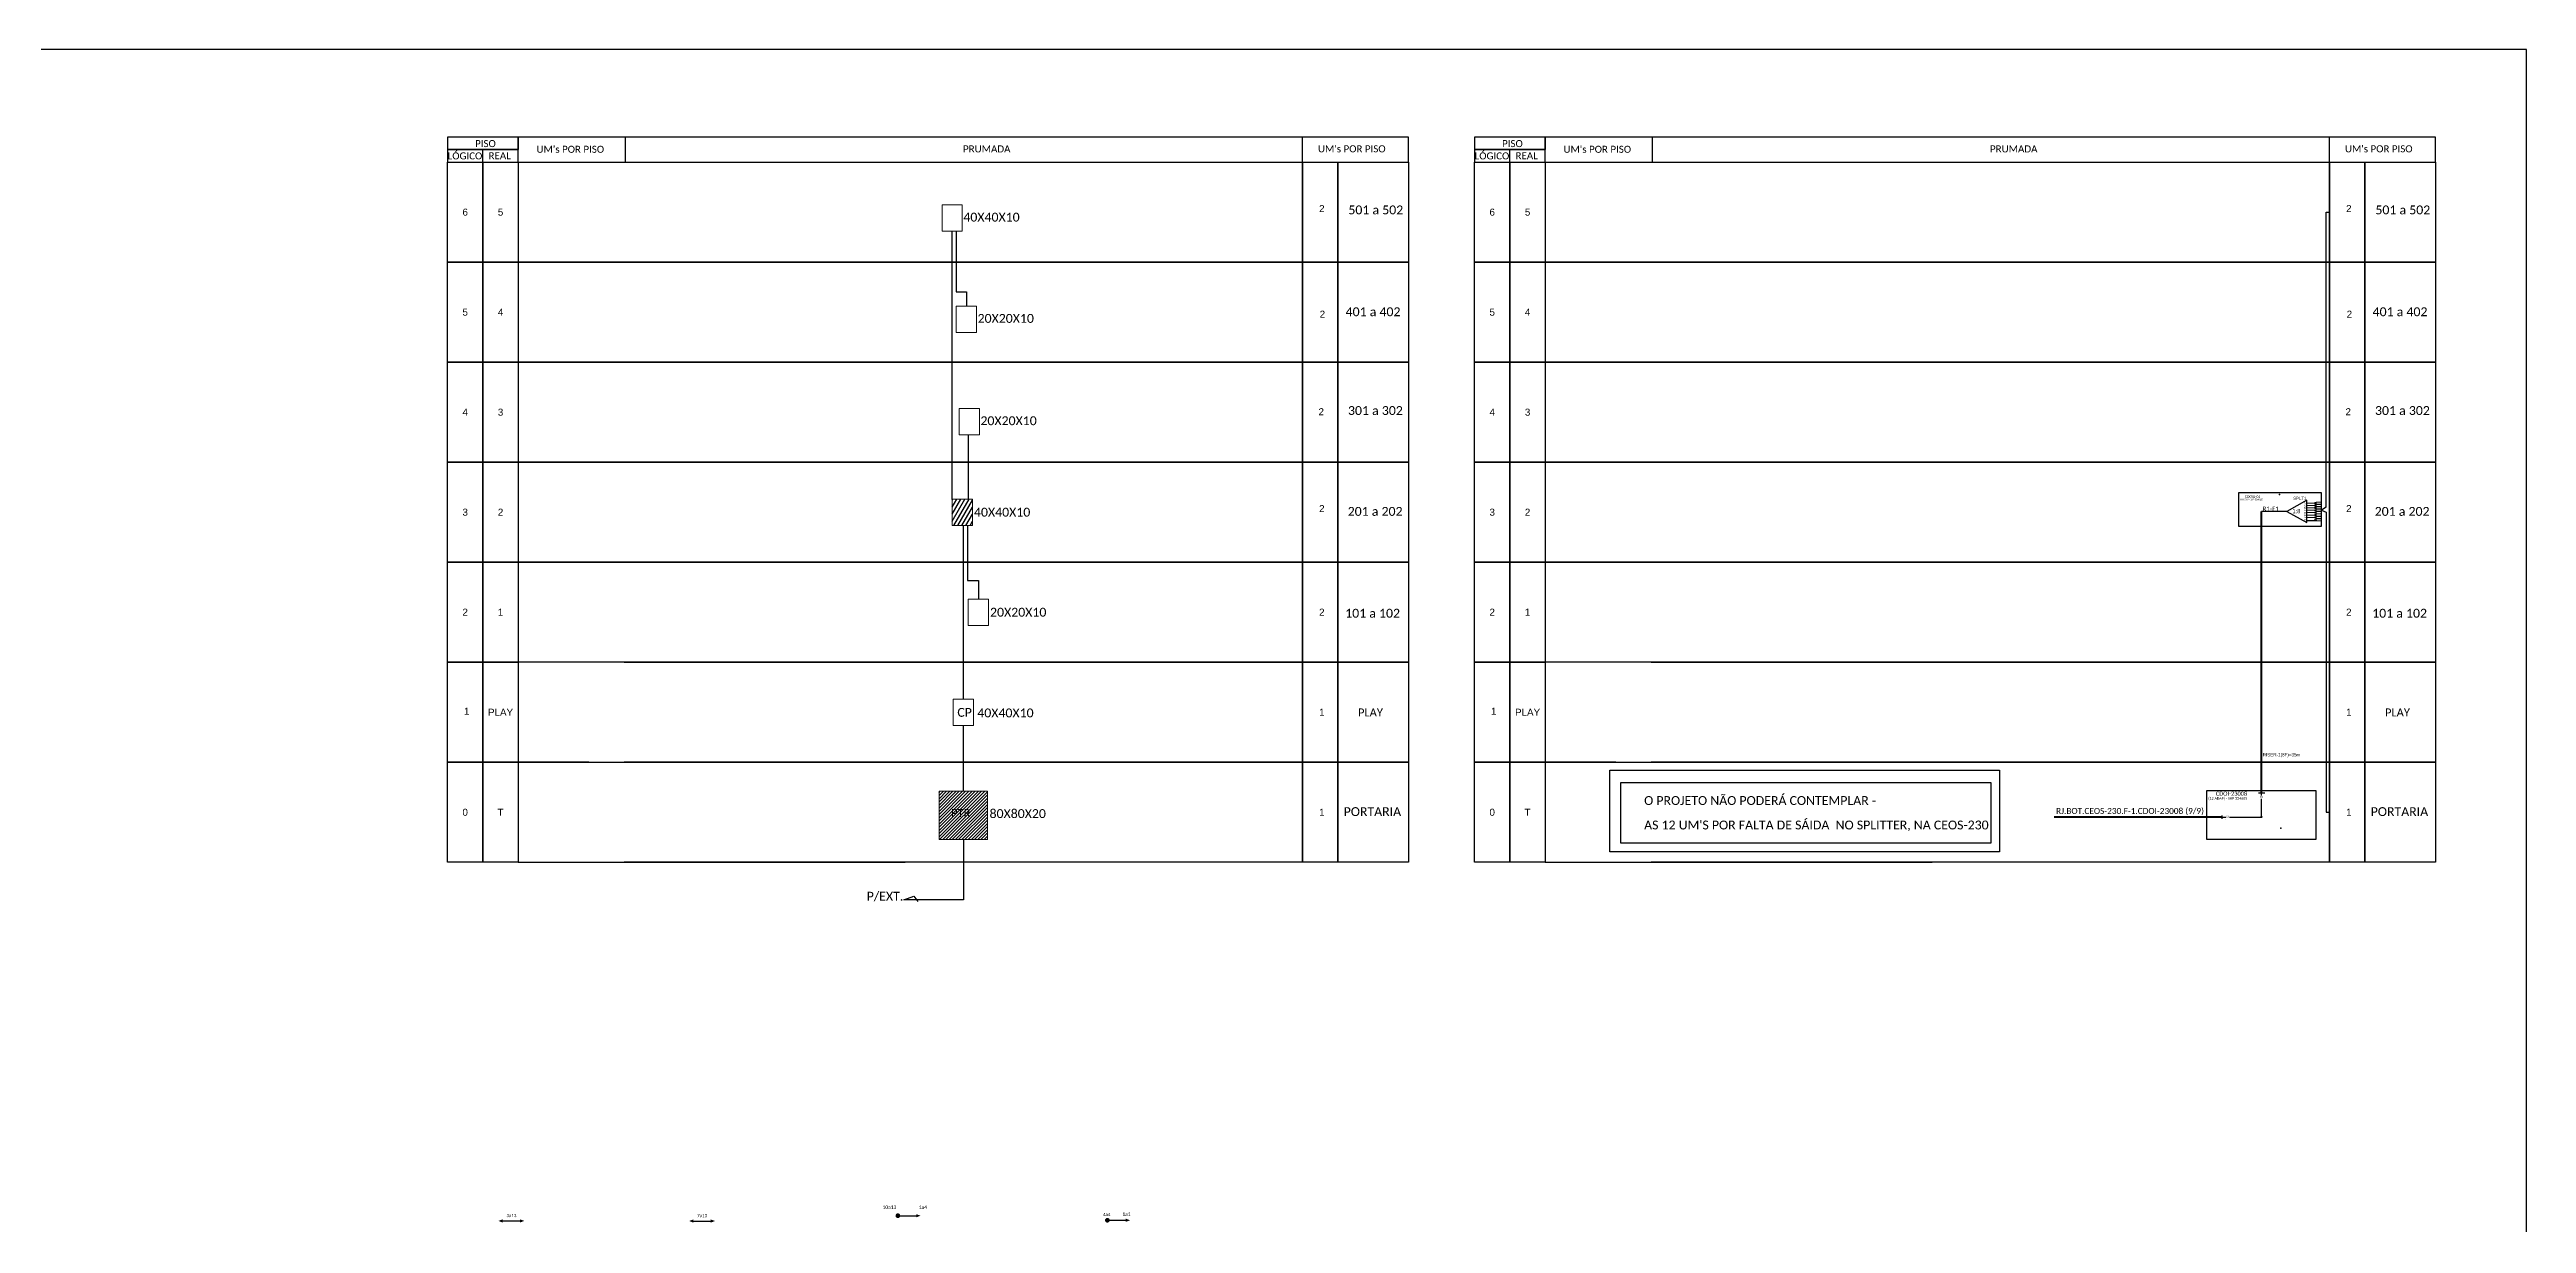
# Model space of a CAD drawing. Header units: metres. Extents: x -2 to 839, y -1 to 593.
# Drawn here: x 279 to 839, y 327 to 593 of the extents above; entities that cross this region are included whole.
import ezdxf
from ezdxf.enums import TextEntityAlignment as Align

# ---------------------------------------------------------------- set-up
doc = ezdxf.new("R2010")
doc.units = ezdxf.units.M
doc.layers.add('SETA', color=7, linetype='Continuous')
doc.layers.add('UNIFILAR', color=7, linetype='Continuous')
doc.styles.add('ARIAL', font='arial.ttf')
doc.styles.get("Standard").update_dxf_attribs({"font": 'arial.ttf'})
doc.styles.add('WMF-Calibri0', font='calibri.ttf')

# ---------------------------------------------------------------- blocks, each defined once
blk = doc.blocks.new('A$C64B91533')
at = {"color": 0}
for points in [[(0, 4.11), (23.15, 4.11), (23.15, 8.22), (0, 8.22)], [(0, 0), (23.15, 0), (23.15, 4.11), (0, 4.11)]]:
    blk.add_lwpolyline(points, close=True, dxfattribs=at)
for points in [[(23.15, 0), (314.47, 0), (314.47, 8.22), (23.15, 8.22), (23.15, 8.22), (23.15, 4.11)], [(58.2, 0), (58.2, 8.22)], [(279.76, 0), (279.76, 8.22)], [(11.57, 0), (11.57, 4.11)]]:
    blk.add_lwpolyline(points)
at = {"color": 0, "style": 'WMF-Calibri0'}
for s, p in [('  LÓGICO', (-1.58, 0.89)), ('     PISO', (4.96, 4.92)), ('    REAL', (10.18, 0.95)), ("UM's POR PISO", (29.11, 3.06)), ('PRUMADA', (168.7, 3.18)), ("UM's POR PISO", (284.86, 3.21))]:
    blk.add_text(s, height=2.3, dxfattribs=at).set_placement(p)
blk = doc.blocks.new('SAN')
at = {"layer": 'SETA'}
blk.add_lwpolyline([(-2.6, 0), (6, 0)], dxfattribs=at)
for points in [[(-2.1, -0.7), (-3.9, 0), (-2.1, 0.7)], [(5.3, 0.7), (7.2, 0), (5.3, -0.7)]]:
    blk.add_solid(points, dxfattribs=at)
blk = doc.blocks.new('A$C415C251F')
at = {"color": 3}
blk.add_point((0, 0), dxfattribs=at)
blk = doc.blocks.new('LEG_CDOIA8_C-SPLT_DIR')
at = {"color": 3}
blk.add_blockref('A$C415C251F', (0, 0), dxfattribs=at)
at = {"color": 1, "style": 'WMF-Calibri0', "flags": 4}
blk.add_attdef('CDO', (-26.8, -2.6), '', height=2, dxfattribs=at)
blk.add_attdef('MODELO', text='', height=1.5, dxfattribs=at).set_placement((-22.2, -4.5), align=Align.CENTER)
at = {"style": 'ARIAL', "flags": 4}
blk.add_attdef('SPLITAGEM', text='', height=1.5, dxfattribs=at).set_placement((-18.4, -12.6), align=Align.CENTER)

msp = doc.modelspace()

# ---------------------------------------------------------------- hatches: boundary and pattern name
h = msp.add_hatch()
h.set_pattern_fill('ANSI31', color=1, scale=0.25, angle=15, style=0)
h.paths.add_polyline_path([(487.82, 491.18), (483.24, 491.18), (483.24, 485.22), (487.82, 485.22)])
h.paths.add_polyline_path([(487.74, 486.67), (501.43, 486.67), (501.43, 489.72), (487.74, 489.72)], flags=9)
h = msp.add_hatch(color=3)
h.dxf.hatch_style = 1
edge = h.paths.add_edge_path()
edge.add_arc((784.18, 488.36), 0.0886, 0, 360)
h = msp.add_hatch()
h.set_pattern_fill('ANSI31', color=1, scale=0.16, style=0)
h.set_pattern_definition([(45, (602.81354, 421.58576), (-0.3592102, 0.3592102), [])])
h.paths.add_polyline_path([(491.23, 425.04), (480.3, 425.04), (480.3, 414.11), (491.23, 414.11)])
h.paths.add_polyline_path([(482.81, 418.83), (487.76, 418.83), (487.76, 421.53), (482.81, 421.53)], flags=24)
h = msp.add_hatch(color=3)
h.dxf.hatch_style = 1
h.paths.add_polyline_path([(779.51, 419.25, 1), (779.27, 419.25, 1)])

# ---------------------------------------------------------------- linework, layer by layer
for p, q in [((369.09, 454.25), (377.08, 454.25)), ((369.09, 431.62), (369.09, 454.25)), ((377.08, 454.25), (377.08, 431.62)), ((377.08, 454.25), (385.08, 454.25)), ((377.08, 431.62), (377.08, 454.25)), ((385.08, 454.25), (385.08, 431.62)), ((401.08, 454.25), (385.08, 454.25)), ((385.08, 454.25), (385.08, 431.62)), ((601.4, 454.25), (609.4, 454.25)), ((601.4, 431.62), (601.4, 454.25)), ((609.4, 454.25), (609.4, 431.62)), ((609.4, 454.25), (617.4, 454.25)), ((609.4, 431.62), (609.4, 454.25)), ((617.4, 454.25), (617.4, 431.62)), ((633.4, 454.25), (617.4, 454.25)), ((617.4, 454.25), (617.4, 431.62)), ((369.09, 431.62), (377.08, 431.62)), ((369.09, 408.99), (369.09, 431.62)), ((377.08, 431.62), (369.09, 431.62)), ((377.08, 431.62), (377.08, 408.99)), ((377.08, 431.62), (385.08, 431.62)), ((377.08, 408.99), (377.08, 431.62)), ((385.08, 431.62), (377.08, 431.62)), ((385.08, 431.62), (385.08, 408.99)), ((401.08, 431.62), (385.08, 431.62)), ((385.08, 431.62), (385.08, 408.99)), ((385.08, 431.62), (401.08, 431.62)), ((601.4, 431.62), (609.4, 431.62)), ((601.4, 408.99), (601.4, 431.62)), ((609.4, 431.62), (601.4, 431.62)), ((609.4, 431.62), (609.4, 408.99)), ((609.4, 431.62), (617.4, 431.62)), ((609.4, 408.99), (609.4, 431.62)), ((617.4, 431.62), (609.4, 431.62)), ((617.4, 431.62), (617.4, 408.99)), ((633.4, 431.62), (617.4, 431.62)), ((617.4, 431.62), (617.4, 408.99)), ((617.4, 431.62), (633.4, 431.62)), ((377.08, 408.99), (369.09, 408.99)), ((385.08, 408.99), (377.08, 408.99)), ((385.08, 408.99), (472.63, 408.99)), ((609.4, 408.99), (601.4, 408.99)), ((617.4, 408.99), (609.4, 408.99)), ((617.4, 408.99), (704.95, 408.99))]:
    msp.add_line(p, q)
at = {"color": 3}
msp.add_line((770.48, 419.2), (771.35, 419.2), dxfattribs=at)
at = {"color": 7}
msp.add_lwpolyline([(-1.65, -1.11), (839.35, -1.11), (839.35, 592.89), (-1.65, 592.89)], close=True, dxfattribs=at)
for points in [[(369.09, 567.41), (377.08, 567.41), (377.08, 544.78), (369.09, 544.78)], [(377.08, 567.41), (385.08, 567.41), (385.08, 544.78), (377.08, 544.78)], [(562.45, 567.41), (570.45, 567.41), (570.45, 544.78), (562.45, 544.78)], [(570.45, 567.41), (586.45, 567.41), (586.45, 544.78), (570.45, 544.78)], [(601.4, 567.41), (609.4, 567.41), (609.4, 544.78), (601.4, 544.78)], [(609.4, 567.41), (617.4, 567.41), (617.4, 544.78), (609.4, 544.78)], [(794.77, 567.41), (802.76, 567.41), (802.76, 544.78), (794.77, 544.78)], [(802.76, 567.41), (818.76, 567.41), (818.76, 544.78), (802.76, 544.78)], [(369.09, 544.78), (377.08, 544.78), (377.08, 522.15), (369.09, 522.15)], [(377.08, 544.78), (385.08, 544.78), (385.08, 522.15), (377.08, 522.15)], [(562.45, 544.78), (570.45, 544.78), (570.45, 522.15), (562.45, 522.15)], [(570.45, 544.78), (586.45, 544.78), (586.45, 522.15), (570.45, 522.15)], [(601.4, 544.78), (609.4, 544.78), (609.4, 522.15), (601.4, 522.15)], [(609.4, 544.78), (617.4, 544.78), (617.4, 522.15), (609.4, 522.15)], [(794.77, 544.78), (802.76, 544.78), (802.76, 522.15), (794.77, 522.15)], [(802.76, 544.78), (818.76, 544.78), (818.76, 522.15), (802.76, 522.15)], [(369.09, 522.15), (377.08, 522.15), (377.08, 499.52), (369.09, 499.52)], [(377.08, 522.15), (385.08, 522.15), (385.08, 499.52), (377.08, 499.52)], [(562.45, 522.15), (570.45, 522.15), (570.45, 499.52), (562.45, 499.52)], [(570.45, 522.15), (586.45, 522.15), (586.45, 499.52), (570.45, 499.52)], [(601.4, 522.15), (609.4, 522.15), (609.4, 499.52), (601.4, 499.52)], [(609.4, 522.15), (617.4, 522.15), (617.4, 499.52), (609.4, 499.52)], [(794.77, 522.15), (802.76, 522.15), (802.76, 499.52), (794.77, 499.52)], [(802.76, 522.15), (818.76, 522.15), (818.76, 499.52), (802.76, 499.52)], [(369.09, 499.52), (377.08, 499.52), (377.08, 476.88), (369.09, 476.88)], [(377.08, 499.52), (385.08, 499.52), (385.08, 476.88), (377.08, 476.88)], [(562.45, 499.52), (570.45, 499.52), (570.45, 476.88), (562.45, 476.88)], [(570.45, 499.52), (586.45, 499.52), (586.45, 476.88), (570.45, 476.88)], [(601.4, 499.52), (609.4, 499.52), (609.4, 476.88), (601.4, 476.88)], [(609.4, 499.52), (617.4, 499.52), (617.4, 476.88), (609.4, 476.88)], [(794.77, 499.52), (802.76, 499.52), (802.76, 476.88), (794.77, 476.88)], [(802.76, 499.52), (818.76, 499.52), (818.76, 476.88), (802.76, 476.88)], [(369.09, 476.88), (377.08, 476.88), (377.08, 454.25), (369.09, 454.25)], [(377.08, 476.88), (385.08, 476.88), (385.08, 454.25), (377.08, 454.25)], [(562.45, 476.88), (570.45, 476.88), (570.45, 454.25), (562.45, 454.25)], [(570.45, 476.88), (586.45, 476.88), (586.45, 454.25), (570.45, 454.25)], [(601.4, 476.88), (609.4, 476.88), (609.4, 454.25), (601.4, 454.25)], [(609.4, 476.88), (617.4, 476.88), (617.4, 454.25), (609.4, 454.25)], [(794.77, 476.88), (802.76, 476.88), (802.76, 454.25), (794.77, 454.25)], [(802.76, 476.88), (818.76, 476.88), (818.76, 454.25), (802.76, 454.25)], [(562.45, 454.25), (570.45, 454.25), (570.45, 431.62), (562.45, 431.62)], [(570.45, 454.25), (586.45, 454.25), (586.45, 431.62), (570.45, 431.62)], [(794.77, 454.25), (802.76, 454.25), (802.76, 431.62), (794.77, 431.62)], [(802.76, 454.25), (818.76, 454.25), (818.76, 431.62), (802.76, 431.62)], [(562.45, 431.62), (570.45, 431.62), (570.45, 408.99), (562.45, 408.99)], [(570.45, 431.62), (586.45, 431.62), (586.45, 408.99), (570.45, 408.99)], [(794.77, 431.62), (802.76, 431.62), (802.76, 408.99), (794.77, 408.99)], [(802.76, 431.62), (818.76, 431.62), (818.76, 408.99), (802.76, 408.99)]]:
    msp.add_lwpolyline(points, close=True)
for points in [[(385.08, 567.41), (562.45, 567.41), (562.45, 544.78), (385.08, 544.78)], [(617.4, 567.41), (794.77, 567.41), (794.77, 544.78), (617.4, 544.78)], [(385.08, 544.78), (562.45, 544.78), (562.45, 522.15), (385.08, 522.15)], [(617.4, 544.78), (794.77, 544.78), (794.77, 522.15), (617.4, 522.15)], [(385.08, 522.15), (562.45, 522.15), (562.45, 499.52), (385.08, 499.52)], [(617.4, 522.15), (794.77, 522.15), (794.77, 499.52), (617.4, 499.52)], [(385.08, 499.52), (562.45, 499.52), (562.45, 476.88), (385.08, 476.88)], [(617.4, 499.52), (794.77, 499.52), (794.77, 476.88), (617.4, 476.88)], [(385.08, 476.88), (562.45, 476.88), (562.45, 454.25), (409.08, 454.25)], [(617.4, 476.88), (794.77, 476.88), (794.77, 454.25), (641.39, 454.25)], [(409.08, 454.25), (401.08, 454.25)], [(409.08, 454.25), (562.45, 454.25), (562.45, 431.62), (409.08, 431.62)], [(641.39, 454.25), (633.4, 454.25)], [(641.39, 454.25), (794.77, 454.25), (794.77, 431.62), (641.39, 431.62)], [(401.08, 431.62), (409.08, 431.62)], [(409.08, 431.62), (562.45, 431.62), (562.45, 408.99), (409.08, 408.99)], [(633.4, 431.62), (641.39, 431.62)], [(641.39, 431.62), (794.77, 431.62), (794.77, 408.99), (641.39, 408.99)], [(771.35, 419.2), (771.37, 419.2)]]:
    msp.add_lwpolyline(points)
at = {"color": 0, "lineweight": 0}
for points in [[(485.53, 557.75), (480.95, 557.75), (480.95, 551.79), (485.53, 551.79)], [(488.75, 534.84), (484.18, 534.84), (484.18, 528.88), (488.75, 528.88)], [(489.4, 511.68), (484.82, 511.68), (484.82, 505.72), (489.4, 505.72)], [(491.46, 468.55), (486.88, 468.55), (486.88, 462.59), (491.46, 462.59)], [(488.05, 445.91), (483.48, 445.91), (483.48, 439.96), (488.05, 439.96)]]:
    msp.add_lwpolyline(points, close=True, dxfattribs=at)
at = {"color": 3}
for points in [[(794.02, 489.31), (794.02, 556.1), (794.77, 556.1)], [(483.24, 491.18), (483.24, 551.79)], [(484.18, 551.79), (484.18, 538.04), (486.46, 538.04), (486.46, 534.84)], [(486.93, 491.18), (486.93, 505.72)], [(794.02, 489.31), (792.96, 488.69), (794.02, 488.17), (794.02, 488.17)], [(794.02, 488.17), (794.02, 420.3), (794.77, 420.3)], [(485.77, 445.91), (485.77, 485.22)], [(486.71, 485.22), (486.71, 472.71), (489.17, 472.71), (489.17, 468.55)], [(791.94, 486.26), (789.64, 486.26)], [(485.77, 425.04), (485.77, 439.96)], [(772.17, 419.2), (779.39, 419.2), (779.39, 419.37)], [(485.77, 414.11), (485.77, 400.51), (472.33, 400.51), (474.6, 401.32), (475.47, 400.14)]]:
    msp.add_lwpolyline(points, dxfattribs=at)
at = {"color": 1, "lineweight": 0}
for points in [[(487.82, 491.18), (483.24, 491.18), (483.24, 485.22), (487.82, 485.22)], [(491.23, 425.04), (480.3, 425.04), (480.3, 414.11), (491.23, 414.11)]]:
    msp.add_lwpolyline(points, close=True, dxfattribs=at)
at = {"color": 1}
for points in [[(774.31, 484.98), (774.31, 492.66), (792.88, 492.66), (792.88, 484.98)], [(785.14, 488.36), (784.18, 488.36)], [(789.64, 490.9), (785.14, 488.36), (789.64, 485.83), (789.64, 490.9)], [(792.88, 484.98), (774.31, 484.98)], [(770.48, 419.56), (770.48, 418.83)]]:
    msp.add_lwpolyline(points, dxfattribs=at)
at = {"color": 5, "const_width": 0.465}
msp.add_lwpolyline([(779.39, 424.68), (779.39, 488.36)], dxfattribs=at)
at = {"color": 5}
for points in [[(784.18, 488.36), (779.39, 488.36)], [(778.76, 424.68), (780.2, 424.68)], [(779.39, 424.08), (779.39, 424.68)], [(779.4, 419.37), (779.39, 423.37)]]:
    msp.add_lwpolyline(points, dxfattribs=at)
at = {"color": 3, "lineweight": 0}
for points in [[(791.67, 490.24), (789.64, 490.24)], [(789.64, 489.7), (791.67, 489.7)], [(789.64, 489.17), (791.67, 489.17)], [(789.64, 488.63), (791.67, 488.63)], [(789.64, 488.09), (791.67, 488.09)], [(789.64, 487.56), (791.67, 487.56)], [(791.76, 490.47), (791.76, 490.01)], [(791.76, 490.47), (792.88, 490.47)], [(791.76, 490.01), (792.88, 490.01)], [(791.76, 489.93), (791.76, 489.47)], [(791.76, 489.93), (792.88, 489.93)], [(791.76, 489.47), (792.88, 489.47)], [(791.76, 489.4), (791.76, 488.94)], [(791.76, 489.4), (792.88, 489.4)], [(791.76, 488.94), (792.88, 488.94)], [(791.76, 488.86), (791.76, 488.4)], [(791.76, 488.86), (792.88, 488.86)], [(791.76, 488.4), (792.88, 488.4)], [(791.76, 488.32), (791.76, 487.86)], [(791.76, 488.32), (792.88, 488.32)], [(791.76, 487.86), (792.88, 487.86)], [(791.76, 487.79), (791.76, 487.33)], [(791.76, 487.79), (792.88, 487.79)], [(789.64, 487.02), (791.67, 487.02)], [(791.76, 487.33), (792.88, 487.33)], [(791.76, 487.25), (791.76, 486.79)], [(791.76, 487.25), (792.88, 487.25)], [(791.76, 486.79), (792.88, 486.79)], [(791.76, 486.71), (791.76, 486.26)], [(791.76, 486.71), (792.88, 486.71)], [(791.76, 486.26), (792.88, 486.26)]]:
    msp.add_lwpolyline(points, dxfattribs=at)
for points in [[(791.49, 490.37), (791.76, 490.37), (791.76, 490.11), (791.49, 490.11)], [(791.49, 489.84), (791.76, 489.84), (791.76, 489.57), (791.49, 489.57)], [(791.49, 489.3), (791.76, 489.3), (791.76, 489.03), (791.49, 489.03)], [(791.49, 488.76), (791.76, 488.76), (791.76, 488.5), (791.49, 488.5)], [(791.49, 488.23), (791.76, 488.23), (791.76, 487.96), (791.49, 487.96)], [(791.49, 487.69), (791.76, 487.69), (791.76, 487.42), (791.49, 487.42)], [(791.49, 487.15), (791.76, 487.15), (791.76, 486.89), (791.49, 486.89)], [(791.49, 486.62), (791.76, 486.62), (791.76, 486.35), (791.49, 486.35)]]:
    msp.add_lwpolyline(points, close=True, dxfattribs=at)
at = {"color": 3}
for points in [[(631.98, 429.79), (720.12, 429.79), (720.12, 411.36), (631.98, 411.36)], [(634.5, 427.02), (718.18, 427.02), (718.18, 413.3), (634.5, 413.3)]]:
    msp.add_lwpolyline(points, close=True, dxfattribs=at)
at = {"color": 1}
msp.add_lwpolyline([(767.03, 425.25), (791.74, 425.25), (791.74, 414.14), (767.03, 414.14)], close=True, dxfattribs=at)
at = {"color": 1, "const_width": 0.465}
msp.add_lwpolyline([(732.49, 419.2), (770.48, 419.2)], dxfattribs=at)
at = {"color": 2}
msp.add_lwpolyline([(771.35, 418.73), (771.35, 418.73)], dxfattribs=at)
at = {"const_width": 0.528}
for points in [[(470.69, 329, 1), (471.22, 329, 1)], [(518.08, 327.97, 1), (518.61, 327.97, 1)]]:
    msp.add_lwpolyline(points, format="xyb", close=True, dxfattribs=at)
at = {"color": 3}
msp.add_circle((779.39, 419.25), 0.119, dxfattribs=at)
msp.add_point((783.82, 416.68))
at = {"layer": 'SETA'}
for points in [[(470.95, 329), (475.49, 329)], [(518.34, 327.97), (522.88, 327.97)]]:
    msp.add_lwpolyline(points, dxfattribs=at)
for points in [[(475.13, 329.35), (476.1, 329), (475.13, 328.65)], [(522.52, 328.33), (523.49, 327.97), (522.52, 327.62)]]:
    msp.add_solid(points, dxfattribs=at)

# ---------------------------------------------------------------- block references
at = {"xscale": 0.6912000000001571, "yscale": 0.6911999999993714, "zscale": 0.6912000000000001}
for p in [(369.09, 567.41), (601.4, 567.41)]:
    msp.add_blockref('A$C64B91533', p, dxfattribs=at)
ref = msp.add_blockref('LEG_CDOIA8_C-SPLT_DIR', (783.52, 492.18), dxfattribs=dict(xscale=0.2835755999997422, yscale=0.2835756000000646, zscale=0.2835756))
ref.add_attrib('CDO', 'CDOIA-01', (775.65, 491.44), dxfattribs={"color": 1, "height": 0.567, "style": 'WMF-Calibri0'})
ref.add_attrib('MODELO', '(8 ADAP - SAP 324610)', dxfattribs={"color": 1, "height": 0.3545, "style": 'WMF-Calibri0'}).set_placement((777.21, 490.9), align=Align.CENTER)
at = {"layer": 'UNIFILAR', "color": 5, "lineweight": -3, "xscale": 0.528, "yscale": 0.528, "zscale": 0.528}
for p in [(382.66, 327.82), (425.8, 327.8)]:
    msp.add_blockref('SAN', p, dxfattribs=at)

# ---------------------------------------------------------------- texts
at = {"style": 'WMF-Calibri0'}
for s, height, p in [('40X40X10', 2.004, (485.77, 553.96)), ('501 a 502', 2.004, (572.86, 555.6)), ('501 a 502', 2.004, (805.18, 555.6)), ('20X20X10', 2.004, (488.99, 531.05)), ('401 a 402', 2.004, (572.24, 532.55)), ('401 a 402', 2.004, (804.55, 532.55)), ('20X20X10', 2.004, (489.63, 507.89)), ('301 a 302', 2.004, (572.77, 510.2)), ('301 a 302', 2.004, (805.09, 510.2)), ('40X40X10', 2.004, (488.17, 487.2)), ('201 a 202', 2.004, (572.71, 487.38)), ('201 a 202', 2.004, (805.02, 487.38)), ('20X20X10', 2.004, (491.81, 464.56)), ('101 a 102', 2.004, (572.14, 464.33)), ('101 a 102', 2.004, (804.45, 464.33)), ('CP', 2.004, (484.41, 441.9)), ('40X40X10', 2.004, (488.92, 441.77)), ('PLAY', 1.804, (575.04, 441.98)), ('PLAY', 1.804, (807.35, 441.98)), ('PTR', 1.802, (483.01, 419.23)), ('80X80X20', 2.004, (491.7, 418.99)), ('PORTARIA', 2.004, (571.8, 419.44)), ('PORTARIA', 2.004, (804.12, 419.44)), ('P/EXT.', 2.004, (463.91, 400.29))]:
    msp.add_text(s, height=height, dxfattribs=at).set_placement(p)
at = {"color": 5, "style": 'WMF-Calibri0'}
msp.add_text('R1-F1', height=1.022, dxfattribs=at).set_placement((779.65, 488.45))
at = {"color": 1}
for s, height, style, p in [('1:8', 0.93, 'ARIAL', (786.41, 487.97)), ('S1', 0.349, 'ARIAL', (789, 490.11)), ('S2', 0.349, 'ARIAL', (789, 489.56)), ('S3', 0.349, 'ARIAL', (789, 489)), ('S4', 0.349, 'ARIAL', (789, 488.45)), ('S5', 0.349, 'ARIAL', (789, 487.89)), ('S6', 0.349, 'ARIAL', (789, 487.37)), ('S7', 0.349, 'ARIAL', (789, 486.86)), ('S8', 0.349, 'ARIAL', (789, 486.34)), ('O PROJETO NÃO PODERÁ CONTEMPLAR -', 2.0039, 'WMF-Calibri0', (639.76, 421.95)), ('CDOI-23008', 0.93, 'WMF-Calibri0', (769.08, 424.04)), ("AS 12 UM'S POR FALTA DE SÁIDA  NO SPLITTER, NA CEOS-230", 2.0039, 'WMF-Calibri0', (639.76, 416.41))]:
    msp.add_text(s, height=height, dxfattribs=dict(at, style=style)).set_placement(p)
at = {"style": 'ARIAL'}
msp.add_text('SPLT1', height=0.698, dxfattribs=at).set_placement((788.07, 490.99), align=Align.CENTER)
at = {"color": 5, "style": 'ARIAL'}
msp.add_text('RISER-1(8F)=35m', height=0.7316, dxfattribs=at).set_placement((783.94, 433.31), align=Align.MIDDLE_CENTER)
at = {"color": 1, "style": 'WMF-Calibri0'}
msp.add_text('RJ.BOT.CEOS-230.F-1.CDOI-23008 (9/9)', height=1.3462, dxfattribs=at).set_placement((749.67, 420.59, 0.93), align=Align.MIDDLE_CENTER)
msp.add_text('(12 ADAP) - SAP 324605', height=0.5813, dxfattribs=at).set_placement((771.8, 423.14), align=Align.CENTER)
at = {"style": 'ARIAL'}
for p in [(779.4, 423.73), (771.82, 419.27)]:
    msp.add_text('01', height=0.465, dxfattribs=at).set_placement(p, align=Align.MIDDLE_CENTER)
at = {"width": 13.3894, "attachment_point": 5}
for s, insert, char_height in [('\\C7;\\fCalibri|b0|i0|c0|p34;10a13', (469.04, 330.92), 0.792), ('\\C7;\\fCalibri|b0|i0|c0|p34;1a4', (476.61, 330.92), 0.792), ('\\C7;\\fCalibri|b0|i0|c0|p34;3a13', (383.55, 329.03), 0.7181), ('\\C7;\\fCalibri|b0|i0|c0|p34;7a13', (426.69, 329.02), 0.7181), ('\\C7;\\fCalibri|b0|i0|c0|p34;4a4', (518.19, 329.27), 0.7181), ('\\C7;\\fCalibri|b0|i0|c0|p34;1a1', (522.67, 329.36), 0.792)]:
    msp.add_mtext(s, dxfattribs=dict(at, insert=insert, char_height=char_height))
at = {"style": 'ARIAL', "flags": 12}
for tag, text, p in [('6', 'XX', (373.08, 556.1)), ('5', 'XX', (381.08, 556.1)), ('2', 'XX', (566.86, 556.91)), ('6', 'XX', (605.4, 556.1)), ('5', 'XX', (613.4, 556.1)), ('2', 'XX', (799.17, 556.91)), ('5', 'XX', (373.08, 533.46)), ('4', 'XX', (381.08, 533.46)), ('2', 'XX', (566.99, 533)), ('5', 'XX', (605.4, 533.46)), ('4', 'XX', (613.4, 533.46)), ('2', 'XX', (799.3, 533)), ('4', 'XX', (373.08, 510.83)), ('3', 'XX', (381.08, 510.83)), ('2', 'XX', (566.72, 510.93)), ('4', 'XX', (605.4, 510.83)), ('3', 'XX', (613.4, 510.83)), ('2', 'XX', (799.03, 510.93)), ('3', 'XX', (373.08, 488.2)), ('2', 'XX', (381.08, 488.2)), ('2', 'XX', (566.86, 489.02)), ('3', 'XX', (605.4, 488.2)), ('2', 'XX', (613.4, 488.2)), ('2', 'XX', (799.17, 489.02)), ('2', 'XX', (373.08, 465.57)), ('1', 'XX', (381.08, 465.57)), ('2', 'XX', (566.86, 465.57)), ('2', 'XX', (605.4, 465.57)), ('1', 'XX', (613.4, 465.57)), ('2', 'XX', (799.17, 465.57)), ('1', 'XX', (373.41, 443.14)), ('PLAY', 'XX', (381.08, 442.93)), ('1', '3', (566.86, 442.93)), ('1', 'XX', (605.72, 443.14)), ('PLAY', 'XX', (613.4, 442.93)), ('1', '3', (799.17, 442.93)), ('0', 'XX', (373.08, 420.3)), ('T', 'XX', (381.08, 420.3)), ('1', 'XX', (566.86, 420.3)), ('0', 'XX', (605.4, 420.3)), ('T', 'XX', (613.4, 420.3)), ('1', 'XX', (799.17, 420.3))]:
    msp.add_attdef(tag, text=text, height=1.59, dxfattribs=at).set_placement(p, align=Align.MIDDLE_CENTER)

doc.saveas('drawing.dxf')
